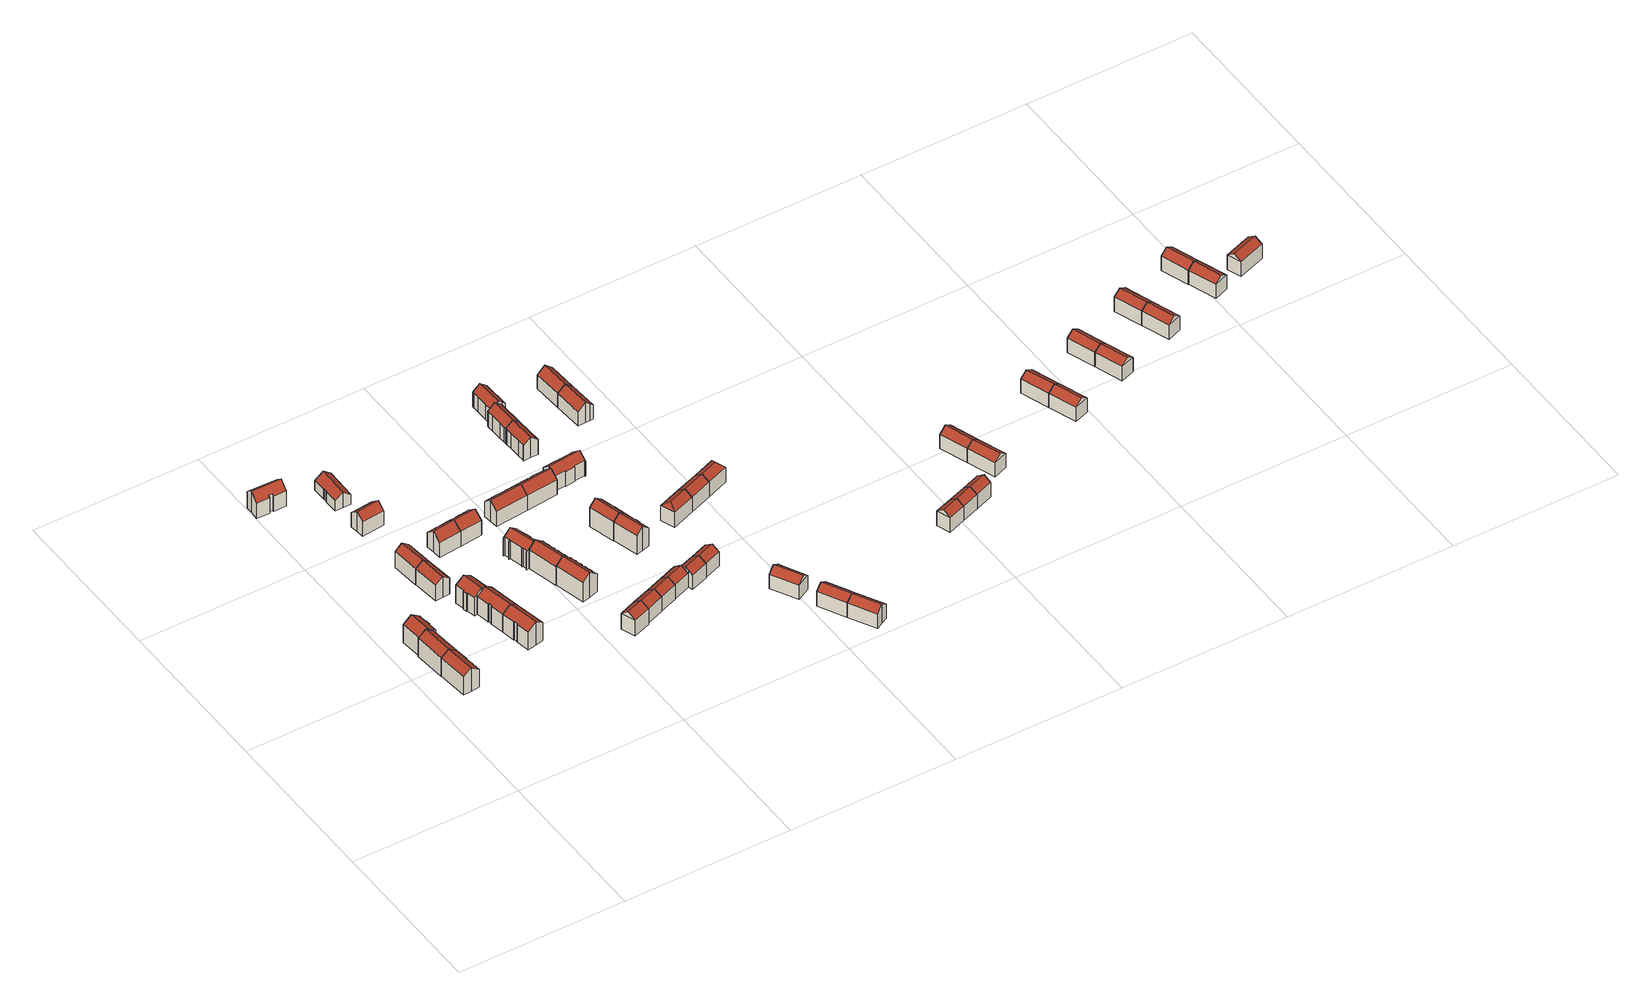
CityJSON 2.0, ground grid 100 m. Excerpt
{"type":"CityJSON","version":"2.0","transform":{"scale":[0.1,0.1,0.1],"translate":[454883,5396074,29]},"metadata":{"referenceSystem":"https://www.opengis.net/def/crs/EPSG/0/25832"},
"CityObjects":{
"building1":{"type":"Building","attributes":{"Geometrietyp2DReferenz":"3000","function":"31001_1010","yearOfConstruction":1959,"roofType":"3100","measuredHeight":15.92,"storeysAboveGround":4},"geometry":[{"type":"Solid","lod":"2","boundaries":[[[[0,1,2,3]],[[4,5,1,0]],[[6,7,5,4]],[[8,9,7,6]],[[10,11,9,8]],[[12,13,11,10]],[[14,15,13,12]],[[16,17,15,14]],[[18,19,17,16]],[[3,2,19,18]],[[18,16,14,12,10,8,6,3]],[[4,0,3,6]],[[1,5,7,9,11,13,15,17,19,2]]]],"semantics":{"surfaces":[{"type":"WallSurface"},{"type":"RoofSurface"},{"type":"GroundSurface"}],"values":[[0,0,0,0,0,0,0,0,0,0,1,1,2]]}}]},
"building2":{"type":"Building","attributes":{"Geometrietyp2DReferenz":"3000","function":"31001_1010","yearOfConstruction":1959,"roofType":"3100","measuredHeight":16.11,"storeysAboveGround":4},"geometry":[{"type":"Solid","lod":"2","boundaries":[[[[4,20,21,6]],[[22,23,20,4]],[[24,25,23,22]],[[26,27,25,24]],[[28,29,27,26]],[[30,31,29,28]],[[32,33,31,30]],[[34,35,33,32]],[[36,37,35,34]],[[8,38,37,36]],[[6,21,38,8]],[[8,36,34,32,30,28,26,6]],[[24,22,4,6,26]],[[20,23,25,27,29,31,33,35,37,38,21]]]],"semantics":{"surfaces":[{"type":"WallSurface"},{"type":"RoofSurface"},{"type":"GroundSurface"}],"values":[[0,0,0,0,0,0,0,0,0,0,0,1,1,2]]}}]},
"building3":{"type":"Building","attributes":{"Geometrietyp2DReferenz":"3000","function":"31001_1010","yearOfConstruction":1959,"roofType":"3100","measuredHeight":16.14,"storeysAboveGround":4},"geometry":[{"type":"Solid","lod":"2","boundaries":[[[[39,40,41,42]],[[43,44,40,39]],[[45,46,44,43]],[[47,48,46,45]],[[49,50,48,47]],[[51,52,50,49]],[[53,54,52,51]],[[55,56,54,53]],[[57,58,56,55]],[[59,60,58,57]],[[42,41,60,59]],[[43,39,42,45]],[[59,57,55,53,51,49,47,45,42]],[[40,44,46,48,50,52,54,56,58,60,41]]]],"semantics":{"surfaces":[{"type":"WallSurface"},{"type":"RoofSurface"},{"type":"GroundSurface"}],"values":[[0,0,0,0,0,0,0,0,0,0,0,1,1,2]]}}]},
"building4":{"type":"Building","attributes":{"Geometrietyp2DReferenz":"3000","function":"31001_1010","yearOfConstruction":1959,"roofType":"3100","measuredHeight":14.58,"storeysAboveGround":3},"geometry":[{"type":"Solid","lod":"2","boundaries":[[[[61,62,63,64]],[[65,66,62,61]],[[67,68,66,65]],[[69,70,68,67]],[[71,72,70,69]],[[73,74,72,71]],[[75,76,74,73]],[[77,78,76,75]],[[79,80,78,77]],[[64,63,80,79]],[[65,61,64,79,77,75,73,67]],[[71,69,67,73]],[[62,66,68,70,72,74,76,78,80,63]]]],"semantics":{"surfaces":[{"type":"WallSurface"},{"type":"RoofSurface"},{"type":"GroundSurface"}],"values":[[0,0,0,0,0,0,0,0,0,0,1,1,2]]}}]},
"building5":{"type":"Building","attributes":{"Geometrietyp2DReferenz":"3000","function":"31001_1010","yearOfConstruction":1959,"roofType":"3100","measuredHeight":14.18,"storeysAboveGround":3},"geometry":[{"type":"Solid","lod":"2","boundaries":[[[[81,82,83,84]],[[85,86,82,81]],[[87,88,86,85]],[[89,90,88,87]],[[91,92,90,89]],[[93,94,92,91]],[[84,83,94,93]],[[85,81,84,87]],[[93,91,89,87,84]],[[82,86,88,90,92,94,83]]]],"semantics":{"surfaces":[{"type":"WallSurface"},{"type":"RoofSurface"},{"type":"GroundSurface"}],"values":[[0,0,0,0,0,0,0,1,1,2]]}}]},
"building6":{"type":"Building","attributes":{"Geometrietyp2DReferenz":"3000","function":"31001_1010","yearOfConstruction":1959,"roofType":"3100","measuredHeight":15.89,"storeysAboveGround":4},"geometry":[{"type":"Solid","lod":"2","boundaries":[[[[95,96,97,98]],[[99,100,96,95]],[[101,102,100,99]],[[103,104,102,101]],[[105,106,104,103]],[[107,108,106,105]],[[109,110,108,107]],[[111,112,110,109]],[[113,114,112,111]],[[98,97,114,113]],[[103,101,99,95,98,113,111,105]],[[109,107,105,111]],[[96,100,102,104,106,108,110,112,114,97]]]],"semantics":{"surfaces":[{"type":"WallSurface"},{"type":"RoofSurface"},{"type":"GroundSurface"}],"values":[[0,0,0,0,0,0,0,0,0,0,1,1,2]]}}]},
"building7":{"type":"Building","attributes":{"Geometrietyp2DReferenz":"3000","function":"31001_1010","yearOfConstruction":1959,"roofType":"3100","measuredHeight":14.5,"storeysAboveGround":3},"geometry":[{"type":"Solid","lod":"2","boundaries":[[[[85,115,116,87]],[[117,118,115,85]],[[119,120,118,117]],[[121,122,120,119]],[[91,123,122,121]],[[89,124,123,91]],[[87,116,124,89]],[[117,85,87,119]],[[89,91,121,119,87]],[[115,118,120,122,123,124,116]]]],"semantics":{"surfaces":[{"type":"WallSurface"},{"type":"RoofSurface"},{"type":"GroundSurface"}],"values":[[0,0,0,0,0,0,0,1,1,2]]}}]},
"building8":{"type":"Building","attributes":{"Geometrietyp2DReferenz":"3000","function":"31001_1010","yearOfConstruction":1959,"roofType":"3100","measuredHeight":15.97,"storeysAboveGround":4},"geometry":[{"type":"Solid","lod":"2","boundaries":[[[[125,126,127,128]],[[129,130,126,125]],[[131,132,130,129]],[[133,134,132,131]],[[135,136,134,133]],[[137,138,136,135]],[[139,140,138,137]],[[141,142,140,139]],[[143,144,142,141]],[[145,146,144,143]],[[128,127,146,145]],[[129,125,128,145,143,141,139,137,131]],[[135,133,131,137]],[[126,130,132,134,136,138,140,142,144,146,127]]]],"semantics":{"surfaces":[{"type":"WallSurface"},{"type":"RoofSurface"},{"type":"GroundSurface"}],"values":[[0,0,0,0,0,0,0,0,0,0,0,1,1,2]]}}]},
"building9":{"type":"Building","attributes":{"Geometrietyp2DReferenz":"3000","function":"31001_1010","yearOfConstruction":1959,"roofType":"3100","measuredHeight":15.91,"storeysAboveGround":4},"geometry":[{"type":"Solid","lod":"2","boundaries":[[[[147,148,149,150]],[[151,152,148,147]],[[153,154,152,151]],[[155,156,154,153]],[[157,158,156,155]],[[159,160,158,157]],[[161,162,160,159]],[[163,164,162,161]],[[165,166,164,163]],[[167,168,166,165]],[[150,149,168,167]],[[159,157,155,153,151,147,150,161]],[[167,165,163,161,150]],[[148,152,154,156,158,160,162,164,166,168,149]]]],"semantics":{"surfaces":[{"type":"WallSurface"},{"type":"RoofSurface"},{"type":"GroundSurface"}],"values":[[0,0,0,0,0,0,0,0,0,0,0,1,1,2]]}}]},
"building10":{"type":"Building","attributes":{"Geometrietyp2DReferenz":"3000","function":"31001_1010","yearOfConstruction":1961,"roofType":"3100","measuredHeight":13.61,"storeysAboveGround":3},"geometry":[{"type":"Solid","lod":"2","boundaries":[[[[169,170,171,172]],[[173,174,170,169]],[[175,176,174,173]],[[177,178,176,175]],[[179,180,178,177]],[[181,182,180,179]],[[183,184,182,181]],[[185,186,184,183]],[[187,188,186,185]],[[172,171,188,187]],[[183,181,179,177,175,173,169,185]],[[172,187,185,169]],[[170,174,176,178,180,182,184,186,188,171]]]],"semantics":{"surfaces":[{"type":"WallSurface"},{"type":"RoofSurface"},{"type":"GroundSurface"}],"values":[[0,0,0,0,0,0,0,0,0,0,1,1,2]]}}]},
"building11":{"type":"Building","attributes":{"Geometrietyp2DReferenz":"3000","function":"31001_1010","yearOfConstruction":1959,"roofType":"3100","measuredHeight":10.47,"storeysAboveGround":2},"geometry":[{"type":"Solid","lod":"2","boundaries":[[[[189,190,191,192]],[[193,194,190,189]],[[195,196,194,193]],[[197,198,196,195]],[[199,200,198,197]],[[201,202,200,199]],[[203,204,202,201]],[[205,206,204,203]],[[207,208,206,205]],[[209,210,208,207]],[[192,191,210,209]],[[189,192,209,207,205,203,201,199,193]],[[197,195,193,199]],[[190,194,196,198,200,202,204,206,208,210,191]]]],"semantics":{"surfaces":[{"type":"WallSurface"},{"type":"RoofSurface"},{"type":"GroundSurface"}],"values":[[0,0,0,0,0,0,0,0,0,0,0,1,1,2]]}}]},
"building12":{"type":"Building","attributes":{"Geometrietyp2DReferenz":"3000","function":"31001_1010","yearOfConstruction":1961,"roofType":"3100","measuredHeight":14.2,"storeysAboveGround":3},"geometry":[{"type":"Solid","lod":"2","boundaries":[[[[211,212,213,214]],[[215,216,212,211]],[[217,218,216,215]],[[219,220,218,217]],[[221,222,220,219]],[[223,224,222,221]],[[225,226,224,223]],[[227,228,226,225]],[[229,230,228,227]],[[214,213,230,229]],[[225,223,221,219,217,215,211,227]],[[214,229,227,211]],[[212,216,218,220,222,224,226,228,230,213]]]],"semantics":{"surfaces":[{"type":"WallSurface"},{"type":"RoofSurface"},{"type":"GroundSurface"}],"values":[[0,0,0,0,0,0,0,0,0,0,1,1,2]]}}]},
"building13":{"type":"Building","attributes":{"Geometrietyp2DReferenz":"3000","function":"31001_1010","yearOfConstruction":1961,"roofType":"3100","measuredHeight":14.16,"storeysAboveGround":3},"geometry":[{"type":"Solid","lod":"2","boundaries":[[[[227,228,230,229]],[[225,226,228,227]],[[231,232,226,225]],[[233,234,232,231]],[[235,236,234,233]],[[237,238,236,235]],[[239,240,238,237]],[[241,242,240,239]],[[243,244,242,241]],[[229,230,244,243]],[[239,237,235,233,231,225,227,241]],[[229,243,241,227]],[[228,226,232,234,236,238,240,242,244,230]]]],"semantics":{"surfaces":[{"type":"WallSurface"},{"type":"RoofSurface"},{"type":"GroundSurface"}],"values":[[0,0,0,0,0,0,0,0,0,0,1,1,2]]}}]},
"building14":{"type":"Building","attributes":{"Geometrietyp2DReferenz":"3000","function":"31001_1010","yearOfConstruction":1953,"roofType":"3100","measuredHeight":13.95,"storeysAboveGround":3},"geometry":[{"type":"Solid","lod":"2","boundaries":[[[[245,246,247,248]],[[249,250,246,245]],[[251,252,250,249]],[[248,247,252,251]],[[245,253,249]],[[251,254,248]],[[248,254,253,245]],[[249,253,254,251]],[[246,250,252,247]]]],"semantics":{"surfaces":[{"type":"WallSurface"},{"type":"RoofSurface"},{"type":"GroundSurface"}],"values":[[0,0,0,0,0,0,1,1,2]]}}]},
"building15":{"type":"Building","attributes":{"Geometrietyp2DReferenz":"3000","function":"31001_1010","yearOfConstruction":1960,"roofType":"3100","measuredHeight":16.02,"storeysAboveGround":4},"geometry":[{"type":"Solid","lod":"2","boundaries":[[[[255,256,257,258]],[[259,260,256,255]],[[261,262,260,259]],[[263,264,262,261]],[[265,266,264,263]],[[267,268,266,265]],[[269,270,268,267]],[[271,272,270,269]],[[273,274,272,271]],[[275,276,274,273]],[[277,278,276,275]],[[279,280,278,277]],[[281,282,280,279]],[[283,284,282,281]],[[285,286,284,283]],[[287,288,286,285]],[[289,290,288,287]],[[291,292,290,289]],[[293,294,292,291]],[[295,296,294,293]],[[297,298,296,295]],[[299,300,298,297]],[[258,257,300,299]],[[265,263,261,259,255,258,299,297,295,293,291,289,287,285,283,281,267]],[[279,277,275,273,271,269,267,281]],[[256,260,262,264,266,268,270,272,274,276,278,280,282,284,286,288,290,292,294,296,298,300,257]]]],"semantics":{"surfaces":[{"type":"WallSurface"},{"type":"RoofSurface"},{"type":"GroundSurface"}],"values":[[0,0,0,0,0,0,0,0,0,0,0,0,0,0,0,0,0,0,0,0,0,0,0,1,1,2]]}}]},
"building16":{"type":"Building","attributes":{"Geometrietyp2DReferenz":"3000","function":"31001_1010","yearOfConstruction":1960,"roofType":"3100","measuredHeight":16.93,"storeysAboveGround":4},"geometry":[{"type":"Solid","lod":"2","boundaries":[[[[301,302,303,304]],[[305,306,302,301]],[[307,308,306,305]],[[309,310,308,307]],[[311,312,310,309]],[[313,314,312,311]],[[315,316,314,313]],[[317,318,316,315]],[[319,320,318,317]],[[321,322,320,319]],[[323,324,322,321]],[[325,326,324,323]],[[327,328,326,325]],[[329,330,328,327]],[[331,332,330,329]],[[333,334,332,331]],[[335,336,334,333]],[[337,338,336,335]],[[339,340,338,337]],[[341,342,340,339]],[[343,344,342,341]],[[345,346,344,343]],[[347,348,346,345]],[[349,350,348,347]],[[351,352,350,349]],[[304,303,352,351]],[[337,335,333,331,329,327,325,323,321,319,317,315,313,311,309,307,305,301,304,351,349,347,345,339]],[[343,341,339,345]],[[302,306,308,310,312,314,316,318,320,322,324,326,328,330,332,334,336,338,340,342,344,346,348,350,352,303]]]],"semantics":{"surfaces":[{"type":"WallSurface"},{"type":"RoofSurface"},{"type":"GroundSurface"}],"values":[[0,0,0,0,0,0,0,0,0,0,0,0,0,0,0,0,0,0,0,0,0,0,0,0,0,0,1,1,2]]}}]},
"building17":{"type":"Building","attributes":{"Geometrietyp2DReferenz":"3000","function":"31001_1010","yearOfConstruction":1960,"roofType":"3100","measuredHeight":16.65,"storeysAboveGround":4},"geometry":[{"type":"Solid","lod":"2","boundaries":[[[[353,354,355,356]],[[357,358,354,353]],[[359,360,358,357]],[[361,362,360,359]],[[363,364,362,361]],[[365,366,364,363]],[[367,368,366,365]],[[369,370,368,367]],[[371,372,370,369]],[[373,374,372,371]],[[375,376,374,373]],[[377,378,376,375]],[[379,380,378,377]],[[381,382,380,379]],[[383,384,382,381]],[[385,386,384,383]],[[387,388,386,385]],[[389,390,388,387]],[[391,392,390,389]],[[393,394,392,391]],[[395,396,394,393]],[[397,398,396,395]],[[399,400,398,397]],[[401,402,400,399]],[[403,404,402,401]],[[405,406,404,403]],[[356,355,406,405]],[[405,403,401,399,397,395,393,391,389,387,385,383,381,379,377,375,373,371,369,367,365,363,361,359,356]],[[357,353,356,359]],[[354,358,360,362,364,366,368,370,372,374,376,378,380,382,384,386,388,390,392,394,396,398,400,402,404,406,355]]]],"semantics":{"surfaces":[{"type":"WallSurface"},{"type":"RoofSurface"},{"type":"GroundSurface"}],"values":[[0,0,0,0,0,0,0,0,0,0,0,0,0,0,0,0,0,0,0,0,0,0,0,0,0,0,0,1,1,2]]}}]},
"building18":{"type":"Building","attributes":{"Geometrietyp2DReferenz":"3000","function":"31001_1010","yearOfConstruction":1953,"roofType":"3100","measuredHeight":12.9,"storeysAboveGround":3},"geometry":[{"type":"Solid","lod":"2","boundaries":[[[[248,407,408,409]],[[251,410,407,248]],[[411,412,410,251]],[[409,408,412,411]],[[248,254,251]],[[411,413,409]],[[409,413,254,248]],[[251,254,413,411]],[[407,410,412,408]]]],"semantics":{"surfaces":[{"type":"WallSurface"},{"type":"RoofSurface"},{"type":"GroundSurface"}],"values":[[0,0,0,0,0,0,1,1,2]]}}]},
"building19":{"type":"Building","attributes":{"Geometrietyp2DReferenz":"3000","function":"31001_1010","yearOfConstruction":1953,"roofType":"3100","measuredHeight":12.76,"storeysAboveGround":3},"geometry":[{"type":"Solid","lod":"2","boundaries":[[[[409,414,415,416]],[[411,417,414,409]],[[418,419,417,411]],[[416,415,419,418]],[[409,413,411]],[[418,420,416]],[[416,420,413,409]],[[411,413,420,418]],[[414,417,419,415]]]],"semantics":{"surfaces":[{"type":"WallSurface"},{"type":"RoofSurface"},{"type":"GroundSurface"}],"values":[[0,0,0,0,0,0,1,1,2]]}}]},
"building20":{"type":"Building","attributes":{"Geometrietyp2DReferenz":"3000","function":"31001_1010","yearOfConstruction":1961,"roofType":"3100","measuredHeight":14.46,"storeysAboveGround":3},"geometry":[{"type":"Solid","lod":"2","boundaries":[[[[421,422,423,424]],[[425,426,422,421]],[[427,428,426,425]],[[429,430,428,427]],[[431,432,430,429]],[[433,434,432,431]],[[435,436,434,433]],[[437,438,436,435]],[[439,440,438,437]],[[441,442,440,439]],[[443,444,442,441]],[[445,446,444,443]],[[447,448,446,445]],[[449,450,448,447]],[[424,423,450,449]],[[443,441,439,437,435,433,431,429,427,425,421,445]],[[424,449,447,445,421]],[[422,426,428,430,432,434,436,438,440,442,444,446,448,450,423]]]],"semantics":{"surfaces":[{"type":"WallSurface"},{"type":"RoofSurface"},{"type":"GroundSurface"}],"values":[[0,0,0,0,0,0,0,0,0,0,0,0,0,0,0,1,1,2]]}}]},
"building21":{"type":"Building","attributes":{"Geometrietyp2DReferenz":"3000","function":"31001_1010","yearOfConstruction":1952,"roofType":"3100","measuredHeight":12.68,"storeysAboveGround":3},"geometry":[{"type":"Solid","lod":"2","boundaries":[[[[418,451,452,420]],[[453,454,451,418]],[[455,456,454,453]],[[457,458,456,455]],[[459,460,458,457]],[[416,461,460,459]],[[420,452,461,416]],[[455,453,418,420,457]],[[416,459,457,420]],[[451,454,456,458,460,461,452]]]],"semantics":{"surfaces":[{"type":"WallSurface"},{"type":"RoofSurface"},{"type":"GroundSurface"}],"values":[[0,0,0,0,0,0,0,1,1,2]]}}]},
"building22":{"type":"Building","attributes":{"Geometrietyp2DReferenz":"3000","function":"31001_1010","yearOfConstruction":1961,"roofType":"3100","measuredHeight":14.3,"storeysAboveGround":3},"geometry":[{"type":"Solid","lod":"2","boundaries":[[[[462,448,450,463]],[[464,446,448,462]],[[465,444,446,464]],[[466,467,444,465]],[[468,469,467,466]],[[470,471,469,468]],[[472,473,471,470]],[[474,475,473,472]],[[476,477,475,474]],[[478,479,477,476]],[[480,481,479,478]],[[482,483,481,480]],[[484,485,483,482]],[[486,487,485,484]],[[463,450,487,486]],[[482,480,478,476,474,472,470,468,466,465,464,484]],[[462,463,486,484,464]],[[448,446,444,467,469,471,473,475,477,479,481,483,485,487,450]]]],"semantics":{"surfaces":[{"type":"WallSurface"},{"type":"RoofSurface"},{"type":"GroundSurface"}],"values":[[0,0,0,0,0,0,0,0,0,0,0,0,0,0,0,1,1,2]]}}]},
"building23":{"type":"Building","attributes":{"Geometrietyp2DReferenz":"3000","function":"31001_1010","yearOfConstruction":1953,"roofType":"3100","measuredHeight":12.81,"storeysAboveGround":3},"geometry":[{"type":"Solid","lod":"2","boundaries":[[[[488,489,490,491]],[[492,493,489,488]],[[494,495,493,492]],[[496,497,495,494]],[[498,499,497,496]],[[500,501,499,498]],[[491,490,501,500]],[[494,492,488,496]],[[491,500,498,496,488]],[[489,493,495,497,499,501,490]]]],"semantics":{"surfaces":[{"type":"WallSurface"},{"type":"RoofSurface"},{"type":"GroundSurface"}],"values":[[0,0,0,0,0,0,0,1,1,2]]}}]},
"building24":{"type":"Building","attributes":{"Geometrietyp2DReferenz":"3000","function":"31001_1010","yearOfConstruction":1960,"roofType":"3100","measuredHeight":16.11,"storeysAboveGround":4},"geometry":[{"type":"Solid","lod":"2","boundaries":[[[[502,503,504,505]],[[506,507,503,502]],[[508,509,507,506]],[[510,511,509,508]],[[512,513,511,510]],[[514,515,513,512]],[[516,517,515,514]],[[518,519,517,516]],[[520,521,519,518]],[[505,504,521,520]],[[512,510,508,514]],[[506,502,505,520,518,516,514,508]],[[503,507,509,511,513,515,517,519,521,504]]]],"semantics":{"surfaces":[{"type":"WallSurface"},{"type":"RoofSurface"},{"type":"GroundSurface"}],"values":[[0,0,0,0,0,0,0,0,0,0,1,1,2]]}}]},
"building25":{"type":"Building","attributes":{"Geometrietyp2DReferenz":"3000","function":"31001_1010","yearOfConstruction":1960,"roofType":"3100","measuredHeight":16.52,"storeysAboveGround":4},"geometry":[{"type":"Solid","lod":"2","boundaries":[[[[522,523,524,525]],[[526,527,523,522]],[[516,528,527,526]],[[514,529,528,516]],[[512,530,529,514]],[[531,532,530,512]],[[533,534,532,531]],[[535,536,534,533]],[[537,538,536,535]],[[525,524,538,537]],[[531,512,514,533]],[[516,526,522,525,537,535,533,514]],[[523,527,528,529,530,532,534,536,538,524]]]],"semantics":{"surfaces":[{"type":"WallSurface"},{"type":"RoofSurface"},{"type":"GroundSurface"}],"values":[[0,0,0,0,0,0,0,0,0,0,1,1,2]]}}]},
"building26":{"type":"Building","attributes":{"Geometrietyp2DReferenz":"3000","function":"31001_1010","yearOfConstruction":1953,"roofType":"3100","measuredHeight":12.7,"storeysAboveGround":3},"geometry":[{"type":"Solid","lod":"2","boundaries":[[[[498,539,540,541]],[[494,542,539,498]],[[543,544,542,494]],[[541,540,544,543]],[[498,496,494]],[[543,545,541]],[[541,545,496,498]],[[494,496,545,543]],[[539,542,544,540]]]],"semantics":{"surfaces":[{"type":"WallSurface"},{"type":"RoofSurface"},{"type":"GroundSurface"}],"values":[[0,0,0,0,0,0,1,1,2]]}}]},
"building27":{"type":"Building","attributes":{"Geometrietyp2DReferenz":"3000","function":"31001_1010","yearOfConstruction":1961,"roofType":"3100","measuredHeight":14.05,"storeysAboveGround":3},"geometry":[{"type":"Solid","lod":"2","boundaries":[[[[546,547,548,549]],[[550,551,547,546]],[[552,553,551,550]],[[554,555,553,552]],[[556,557,555,554]],[[558,559,557,556]],[[560,561,559,558]],[[562,563,561,560]],[[564,565,563,562]],[[566,567,565,564]],[[568,569,567,566]],[[570,571,569,568]],[[572,573,571,570]],[[574,575,573,572]],[[576,577,575,574]],[[578,579,577,576]],[[580,581,579,578]],[[549,548,581,580]],[[562,560,558,556,554,552,550,564]],[[546,549,580,578,576,574,572,570,568,566,564,550]],[[547,551,553,555,557,559,561,563,565,567,569,571,573,575,577,579,581,548]]]],"semantics":{"surfaces":[{"type":"WallSurface"},{"type":"RoofSurface"},{"type":"GroundSurface"}],"values":[[0,0,0,0,0,0,0,0,0,0,0,0,0,0,0,0,0,0,1,1,2]]}}]},
"building28":{"type":"Building","attributes":{"Geometrietyp2DReferenz":"3000","function":"31001_1010","yearOfConstruction":1961,"roofType":"3100","measuredHeight":13.71,"storeysAboveGround":3},"geometry":[{"type":"Solid","lod":"2","boundaries":[[[[582,583,584,585]],[[586,587,583,582]],[[588,589,587,586]],[[590,591,589,588]],[[592,593,591,590]],[[594,595,593,592]],[[596,597,595,594]],[[598,599,597,596]],[[600,601,599,598]],[[585,584,601,600]],[[590,588,586,582,585,600,598,592]],[[596,594,592,598]],[[583,587,589,591,593,595,597,599,601,584]]]],"semantics":{"surfaces":[{"type":"WallSurface"},{"type":"RoofSurface"},{"type":"GroundSurface"}],"values":[[0,0,0,0,0,0,0,0,0,0,1,1,2]]}}]},
"building29":{"type":"Building","attributes":{"Geometrietyp2DReferenz":"3000","function":"31001_1010","yearOfConstruction":1961,"roofType":"3100","measuredHeight":13.77,"storeysAboveGround":3},"geometry":[{"type":"Solid","lod":"2","boundaries":[[[[590,602,603,592]],[[604,605,602,590]],[[606,607,605,604]],[[608,609,607,606]],[[610,611,609,608]],[[612,613,611,610]],[[614,615,613,612]],[[616,617,615,614]],[[618,619,617,616]],[[594,620,619,618]],[[592,603,620,594]],[[614,612,610,608,606,604,590,592,616]],[[594,618,616,592]],[[602,605,607,609,611,613,615,617,619,620,603]]]],"semantics":{"surfaces":[{"type":"WallSurface"},{"type":"RoofSurface"},{"type":"GroundSurface"}],"values":[[0,0,0,0,0,0,0,0,0,0,0,1,1,2]]}}]},
"building30":{"type":"Building","attributes":{"Geometrietyp2DReferenz":"3000","function":"31001_1010","yearOfConstruction":1953,"roofType":"3100","measuredHeight":12.88,"storeysAboveGround":3},"geometry":[{"type":"Solid","lod":"2","boundaries":[[[[621,622,623,624]],[[625,626,622,621]],[[627,628,626,625]],[[624,623,628,627]],[[621,629,625]],[[627,630,624]],[[624,630,629,621]],[[625,629,630,627]],[[622,626,628,623]]]],"semantics":{"surfaces":[{"type":"WallSurface"},{"type":"RoofSurface"},{"type":"GroundSurface"}],"values":[[0,0,0,0,0,0,1,1,2]]}}]},
"building31":{"type":"Building","attributes":{"Geometrietyp2DReferenz":"3000","function":"31001_1010","yearOfConstruction":1953,"roofType":"3100","measuredHeight":12.8,"storeysAboveGround":3},"geometry":[{"type":"Solid","lod":"2","boundaries":[[[[631,632,633,634]],[[635,636,632,631]],[[637,638,636,635]],[[639,640,638,637]],[[641,642,640,639]],[[643,644,642,641]],[[634,633,644,643]],[[635,631,634,637]],[[643,641,639,637,634]],[[632,636,638,640,642,644,633]]]],"semantics":{"surfaces":[{"type":"WallSurface"},{"type":"RoofSurface"},{"type":"GroundSurface"}],"values":[[0,0,0,0,0,0,0,1,1,2]]}}]},
"building32":{"type":"Building","attributes":{"Geometrietyp2DReferenz":"3000","function":"31001_1010","yearOfConstruction":1961,"roofType":"3100","measuredHeight":13.52,"storeysAboveGround":3},"geometry":[{"type":"Solid","lod":"2","boundaries":[[[[645,646,619,647]],[[648,615,646,645]],[[649,650,615,648]],[[651,652,650,649]],[[653,654,652,651]],[[655,656,654,653]],[[657,658,656,655]],[[659,660,658,657]],[[661,662,660,659]],[[663,664,662,661]],[[647,619,664,663]],[[657,655,653,651,649,648,645,659]],[[647,663,661,659,645]],[[646,615,650,652,654,656,658,660,662,664,619]]]],"semantics":{"surfaces":[{"type":"WallSurface"},{"type":"RoofSurface"},{"type":"GroundSurface"}],"values":[[0,0,0,0,0,0,0,0,0,0,0,1,1,2]]}}]},
"building33":{"type":"Building","attributes":{"Geometrietyp2DReferenz":"3000","function":"31001_1010","yearOfConstruction":1953,"roofType":"5000","measuredHeight":13.19,"storeysAboveGround":3},"geometry":[{"type":"Solid","lod":"2","boundaries":[[[[665,666,667,668]],[[669,670,666,665]],[[671,672,670,669]],[[668,667,672,671]],[[665,673,669]],[[671,674,668]],[[668,674,673,665]],[[669,673,674,671]],[[666,670,672,667]]]],"semantics":{"surfaces":[{"type":"WallSurface"},{"type":"RoofSurface"},{"type":"GroundSurface"}],"values":[[0,0,0,0,1,0,1,1,2]]}}]},
"building34":{"type":"Building","attributes":{"Geometrietyp2DReferenz":"3000","function":"31001_1010","yearOfConstruction":1953,"roofType":"3100","measuredHeight":12.74,"storeysAboveGround":3},"geometry":[{"type":"Solid","lod":"2","boundaries":[[[[675,676,677,678]],[[631,632,676,675]],[[634,633,632,631]],[[643,644,633,634]],[[679,680,644,643]],[[681,682,680,679]],[[678,677,682,681]],[[631,675,678,634]],[[681,679,643,634,678]],[[676,632,633,644,680,682,677]]]],"semantics":{"surfaces":[{"type":"WallSurface"},{"type":"RoofSurface"},{"type":"GroundSurface"}],"values":[[0,0,0,0,0,0,0,1,1,2]]}}]},
"building35":{"type":"Building","attributes":{"Geometrietyp2DReferenz":"3000","function":"31001_1010","yearOfConstruction":1953,"roofType":"3100","measuredHeight":13.07,"storeysAboveGround":3},"geometry":[{"type":"Solid","lod":"2","boundaries":[[[[668,683,684,685]],[[671,686,683,668]],[[687,688,686,671]],[[685,684,688,687]],[[668,674,671]],[[687,689,685]],[[685,689,674,668]],[[671,674,689,687]],[[683,686,688,684]]]],"semantics":{"surfaces":[{"type":"WallSurface"},{"type":"RoofSurface"},{"type":"GroundSurface"}],"values":[[0,0,0,0,0,0,1,1,2]]}}]},
"building36":{"type":"Building","attributes":{"Geometrietyp2DReferenz":"3000","function":"31001_1010","yearOfConstruction":1958,"roofType":"3100","measuredHeight":13.5,"storeysAboveGround":3},"geometry":[{"type":"Solid","lod":"2","boundaries":[[[[690,691,692,693]],[[694,695,691,690]],[[696,697,695,694]],[[698,699,697,696]],[[700,701,699,698]],[[702,703,701,700]],[[693,692,703,702]],[[693,702,700,690]],[[698,696,694,690,700]],[[691,695,697,699,701,703,692]]]],"semantics":{"surfaces":[{"type":"WallSurface"},{"type":"RoofSurface"},{"type":"GroundSurface"}],"values":[[0,0,0,0,0,0,0,1,1,2]]}}]},
"building37":{"type":"Building","attributes":{"Geometrietyp2DReferenz":"3000","function":"31001_1010","yearOfConstruction":1953,"roofType":"5000","measuredHeight":12.97,"storeysAboveGround":3},"geometry":[{"type":"Solid","lod":"2","boundaries":[[[[704,705,706,687]],[[707,708,705,704]],[[685,709,708,707]],[[687,706,709,685]],[[704,710,707]],[[685,689,687]],[[687,689,710,704]],[[707,710,689,685]],[[705,708,709,706]]]],"semantics":{"surfaces":[{"type":"WallSurface"},{"type":"RoofSurface"},{"type":"GroundSurface"}],"values":[[0,0,0,0,1,0,1,1,2]]}}]},
"building38":{"type":"Building","attributes":{"Geometrietyp2DReferenz":"3000","function":"31001_1010","yearOfConstruction":1958,"roofType":"3100","measuredHeight":13.56,"storeysAboveGround":3},"geometry":[{"type":"Solid","lod":"2","boundaries":[[[[694,695,711,712]],[[693,692,695,694]],[[713,714,692,693]],[[712,711,714,713]],[[694,690,693]],[[713,715,712]],[[712,715,690,694]],[[693,690,715,713]],[[695,692,714,711]]]],"semantics":{"surfaces":[{"type":"WallSurface"},{"type":"RoofSurface"},{"type":"GroundSurface"}],"values":[[0,0,0,0,0,0,1,1,2]]}}]},
"building39":{"type":"Building","attributes":{"Geometrietyp2DReferenz":"3000","function":"31001_1010","yearOfConstruction":1953,"roofType":"3100","measuredHeight":12.76,"storeysAboveGround":3},"geometry":[{"type":"Solid","lod":"2","boundaries":[[[[716,717,718,719]],[[720,721,717,716]],[[722,723,721,720]],[[719,718,723,722]],[[716,724,720]],[[722,725,719]],[[719,725,724,716]],[[720,724,725,722]],[[717,721,723,718]]]],"semantics":{"surfaces":[{"type":"WallSurface"},{"type":"RoofSurface"},{"type":"GroundSurface"}],"values":[[0,0,0,0,0,0,1,1,2]]}}]},
"building40":{"type":"Building","attributes":{"Geometrietyp2DReferenz":"3000","function":"31001_1010","yearOfConstruction":1952,"roofType":"3100","measuredHeight":12.76,"storeysAboveGround":3},"geometry":[{"type":"Solid","lod":"2","boundaries":[[[[719,718,726,727]],[[722,723,718,719]],[[728,729,723,722]],[[727,726,729,728]],[[719,725,722]],[[728,730,727]],[[727,730,725,719]],[[722,725,730,728]],[[718,723,729,726]]]],"semantics":{"surfaces":[{"type":"WallSurface"},{"type":"RoofSurface"},{"type":"GroundSurface"}],"values":[[0,0,0,0,0,0,1,1,2]]}}]},
"building41":{"type":"Building","attributes":{"Geometrietyp2DReferenz":"3000","function":"31001_1010","yearOfConstruction":1952,"roofType":"3100","measuredHeight":12.71,"storeysAboveGround":3},"geometry":[{"type":"Solid","lod":"2","boundaries":[[[[727,731,732,733]],[[728,734,731,727]],[[735,736,734,728]],[[733,732,736,735]],[[727,730,728]],[[735,737,733]],[[733,737,730,727]],[[728,730,737,735]],[[731,734,736,732]]]],"semantics":{"surfaces":[{"type":"WallSurface"},{"type":"RoofSurface"},{"type":"GroundSurface"}],"values":[[0,0,0,0,0,0,1,1,2]]}}]},
"building42":{"type":"Building","attributes":{"Geometrietyp2DReferenz":"3000","function":"31001_1010","yearOfConstruction":1952,"roofType":"3100","measuredHeight":12.78,"storeysAboveGround":3},"geometry":[{"type":"Solid","lod":"2","boundaries":[[[[738,739,740,741]],[[742,743,739,738]],[[744,745,743,742]],[[741,740,745,744]],[[738,746,742]],[[744,747,741]],[[741,747,746,738]],[[742,746,747,744]],[[739,743,745,740]]]],"semantics":{"surfaces":[{"type":"WallSurface"},{"type":"RoofSurface"},{"type":"GroundSurface"}],"values":[[0,0,0,0,0,0,1,1,2]]}}]},
"building43":{"type":"Building","attributes":{"Geometrietyp2DReferenz":"3000","function":"31001_1010","yearOfConstruction":1952,"roofType":"3100","measuredHeight":12.65,"storeysAboveGround":3},"geometry":[{"type":"Solid","lod":"2","boundaries":[[[[748,749,750,738]],[[751,752,749,748]],[[742,753,752,751]],[[738,750,753,742]],[[748,754,751]],[[742,746,738]],[[738,746,754,748]],[[751,754,746,742]],[[749,752,753,750]]]],"semantics":{"surfaces":[{"type":"WallSurface"},{"type":"RoofSurface"},{"type":"GroundSurface"}],"values":[[0,0,0,0,0,0,1,1,2]]}}]},
"building44":{"type":"Building","attributes":{"Geometrietyp2DReferenz":"3000","function":"31001_1010","yearOfConstruction":1952,"roofType":"3100","measuredHeight":12.77,"storeysAboveGround":3},"geometry":[{"type":"Solid","lod":"2","boundaries":[[[[755,756,757,758]],[[759,760,756,755]],[[761,762,760,759]],[[758,757,762,761]],[[755,763,759]],[[761,764,758]],[[758,764,763,755]],[[759,763,764,761]],[[756,760,762,757]]]],"semantics":{"surfaces":[{"type":"WallSurface"},{"type":"RoofSurface"},{"type":"GroundSurface"}],"values":[[0,0,0,0,0,0,1,1,2]]}}]},
"building45":{"type":"Building","attributes":{"Geometrietyp2DReferenz":"3000","function":"31001_1010","yearOfConstruction":1952,"roofType":"3100","measuredHeight":12.82,"storeysAboveGround":3},"geometry":[{"type":"Solid","lod":"2","boundaries":[[[[765,766,767,755]],[[768,769,766,765]],[[759,770,769,768]],[[755,767,770,759]],[[765,771,768]],[[759,763,755]],[[755,763,771,765]],[[768,771,763,759]],[[766,769,770,767]]]],"semantics":{"surfaces":[{"type":"WallSurface"},{"type":"RoofSurface"},{"type":"GroundSurface"}],"values":[[0,0,0,0,0,0,1,1,2]]}}]},
"building46":{"type":"Building","attributes":{"Geometrietyp2DReferenz":"3000","function":"31001_1010","yearOfConstruction":1953,"roofType":"3100","measuredHeight":12.83,"storeysAboveGround":3},"geometry":[{"type":"Solid","lod":"2","boundaries":[[[[772,773,774,775]],[[776,777,773,772]],[[778,779,777,776]],[[775,774,779,778]],[[772,780,776]],[[778,781,775]],[[775,781,780,772]],[[776,780,781,778]],[[773,777,779,774]]]],"semantics":{"surfaces":[{"type":"WallSurface"},{"type":"RoofSurface"},{"type":"GroundSurface"}],"values":[[0,0,0,0,0,0,1,1,2]]}}]},
"building47":{"type":"Building","attributes":{"Geometrietyp2DReferenz":"3000","function":"31001_1010","yearOfConstruction":1952,"roofType":"3100","measuredHeight":12.77,"storeysAboveGround":3},"geometry":[{"type":"Solid","lod":"2","boundaries":[[[[782,783,773,772]],[[784,785,783,782]],[[776,777,785,784]],[[772,773,777,776]],[[782,786,784]],[[776,780,772]],[[772,780,786,782]],[[784,786,780,776]],[[783,785,777,773]]]],"semantics":{"surfaces":[{"type":"WallSurface"},{"type":"RoofSurface"},{"type":"GroundSurface"}],"values":[[0,0,0,0,0,0,1,1,2]]}}]},
"building48":{"type":"Building","attributes":{"Geometrietyp2DReferenz":"3000","function":"31001_1010","yearOfConstruction":1953,"roofType":"3100","measuredHeight":12.84,"storeysAboveGround":3},"geometry":[{"type":"Solid","lod":"2","boundaries":[[[[787,788,789,790]],[[791,792,788,787]],[[793,794,792,791]],[[790,789,794,793]],[[787,795,791]],[[793,796,790]],[[790,796,795,787]],[[791,795,796,793]],[[788,792,794,789]]]],"semantics":{"surfaces":[{"type":"WallSurface"},{"type":"RoofSurface"},{"type":"GroundSurface"}],"values":[[0,0,0,0,0,0,1,1,2]]}}]},
"building49":{"type":"Building","attributes":{"Geometrietyp2DReferenz":"3000","function":"31001_1010","yearOfConstruction":1953,"roofType":"3100","measuredHeight":12.7,"storeysAboveGround":3},"geometry":[{"type":"Solid","lod":"2","boundaries":[[[[797,798,799,787]],[[800,801,798,797]],[[791,802,801,800]],[[787,799,802,791]],[[797,803,800]],[[791,795,787]],[[787,795,803,797]],[[800,803,795,791]],[[798,801,802,799]]]],"semantics":{"surfaces":[{"type":"WallSurface"},{"type":"RoofSurface"},{"type":"GroundSurface"}],"values":[[0,0,0,0,0,0,1,1,2]]}}]},
"building50":{"type":"Building","attributes":{"Geometrietyp2DReferenz":"3000","function":"31001_1010","yearOfConstruction":1953,"roofType":"3100","measuredHeight":12.7,"storeysAboveGround":3},"geometry":[{"type":"Solid","lod":"2","boundaries":[[[[804,805,806,807]],[[808,809,805,804]],[[810,811,809,808]],[[807,806,811,810]],[[804,812,808]],[[810,813,807]],[[807,813,812,804]],[[808,812,813,810]],[[805,809,811,806]]]],"semantics":{"surfaces":[{"type":"WallSurface"},{"type":"RoofSurface"},{"type":"GroundSurface"}],"values":[[0,0,0,0,0,0,1,1,2]]}}]},
"building51":{"type":"Building","attributes":{"Geometrietyp2DReferenz":"3000","function":"31001_1010","yearOfConstruction":1953,"roofType":"3100","measuredHeight":12.51,"storeysAboveGround":3},"geometry":[{"type":"Solid","lod":"2","boundaries":[[[[814,815,816,804]],[[817,818,815,814]],[[808,819,818,817]],[[804,816,819,808]],[[814,820,817]],[[808,812,804]],[[804,812,820,814]],[[817,820,812,808]],[[815,818,819,816]]]],"semantics":{"surfaces":[{"type":"WallSurface"},{"type":"RoofSurface"},{"type":"GroundSurface"}],"values":[[0,0,0,0,0,0,1,1,2]]}}]},
"building52":{"type":"Building","attributes":{"Geometrietyp2DReferenz":"3000","function":"31001_1010","yearOfConstruction":1953,"roofType":"3100","measuredHeight":12.87,"storeysAboveGround":3},"geometry":[{"type":"Solid","lod":"2","boundaries":[[[[821,822,823,824]],[[825,826,822,821]],[[827,828,826,825]],[[824,823,828,827]],[[821,829,825]],[[827,830,824]],[[824,830,829,821]],[[825,829,830,827]],[[822,826,828,823]]]],"semantics":{"surfaces":[{"type":"WallSurface"},{"type":"RoofSurface"},{"type":"GroundSurface"}],"values":[[0,0,0,0,0,0,1,1,2]]}}]}
},
"vertices":[
[149,741,152],[149,741,28],[197,745,28],[197,745,187],[133,925,152],[133,925,28],[180,929,187],[180,929,28],[231,934,148],[231,934,28],[239,854,148],[239,854,28],[234,854,152],[234,854,28],[237,829,152],[237,829,28],[241,829,148],[241,829,28],[249,750,148],[249,750,28],
[133,925,26],[180,929,26],[115,1114,152],[115,1114,26],[123,1115,157],[123,1115,26],[162,1119,187],[162,1119,26],[213,1124,148],[213,1124,26],[221,1040,148],[221,1040,26],[217,1039,152],[217,1039,26],[219,1016,152],[219,1016,26],[224,1016,148],[224,1016,26],[231,934,26],
[123,1115,147],[123,1115,24],[175,1120,24],[175,1120,185],[110,1248,147],[110,1248,24],[162,1253,185],[162,1253,24],[215,1258,147],[215,1258,24],[219,1209,147],[219,1209,24],[224,1210,144],[224,1210,24],[227,1182,144],[227,1182,24],[222,1182,147],[222,1182,24],[227,1125,147],[227,1125,24],[213,1124,157],[213,1124,24],
[84,2460,109],[84,2460,5],[84,2470,5],[84,2470,117],[8,2462,108],[8,2462,5],[9,2513,151],[9,2513,5],[10,2555,117],[10,2555,5],[187,2551,117],[187,2551,5],[186,2510,151],[186,2510,5],[185,2459,108],[185,2459,5],[108,2460,109],[108,2460,5],[109,2470,117],[109,2470,5],
[427,1434,118],[427,1434,12],[472,1439,12],[472,1439,153],[411,1597,118],[411,1597,12],[455,1602,153],[455,1602,12],[491,1605,124],[491,1605,12],[499,1606,118],[499,1606,12],[516,1444,118],[516,1444,12],
[602,937,147],[602,937,24],[598,937,24],[598,937,144],[597,963,147],[597,963,24],[593,962,144],[593,962,24],[578,1042,144],[578,1042,24],[630,1052,183],[630,1052,24],[678,1061,147],[678,1061,24],[714,876,147],[714,876,24],[666,866,183],[666,866,24],[613,856,144],[613,856,24],
[411,1597,8],[455,1602,8],[393,1764,118],[393,1764,8],[437,1768,153],[437,1768,8],[481,1773,118],[481,1773,8],[499,1606,8],[491,1605,8],
[510,1302,144],[510,1302,22],[506,1301,22],[506,1301,141],[499,1357,144],[499,1357,22],[551,1367,182],[551,1367,22],[602,1377,144],[602,1377,22],[628,1243,144],[628,1243,22],[576,1233,182],[576,1233,22],[543,1227,157],[543,1227,22],[525,1223,144],[525,1223,22],[515,1276,143],[515,1276,22],[511,1275,141],[511,1275,22],
[578,1042,143],[578,1042,23],[630,1052,23],[630,1052,182],[562,1124,143],[562,1124,23],[567,1125,146],[567,1125,23],[563,1146,146],[563,1146,23],[558,1145,143],[558,1145,23],[543,1227,143],[543,1227,23],[594,1236,182],[594,1236,23],[628,1243,157],[628,1243,23],[642,1245,146],[642,1245,23],[678,1061,146],[678,1061,23],
[370,2085,159],[370,2085,23],[375,2040,23],[375,2040,120],[365,2131,120],[365,2131,23],[375,2132,120],[375,2132,23],[410,2135,120],[410,2135,23],[458,2140,120],[458,2140,23],[493,2144,120],[493,2144,23],[503,2145,120],[503,2145,23],[507,2100,159],[507,2100,23],[512,2054,120],[512,2054,23],
[364,2470,85],[364,2470,19],[364,2388,19],[364,2388,85],[415,2470,124],[415,2470,19],[460,2470,88],[460,2470,19],[459,2280,88],[459,2280,19],[413,2280,124],[413,2280,19],[366,2281,88],[366,2281,19],[364,2281,87],[364,2281,19],[364,2364,86],[364,2364,19],[368,2364,89],[368,2364,19],[368,2388,88],[368,2388,19],
[613,1745,164],[613,1745,22],[618,1694,22],[618,1694,121],[608,1796,121],[608,1796,22],[663,1801,121],[663,1801,22],[662,1806,117],[662,1806,22],[690,1808,117],[690,1808,22],[691,1805,120],[691,1805,22],[743,1810,121],[743,1810,22],[748,1759,164],[748,1759,22],[753,1708,121],[753,1708,22],
[797,1815,121],[797,1815,22],[796,1819,117],[796,1819,22],[825,1822,117],[825,1822,22],[825,1818,121],[825,1818,22],[877,1823,121],[877,1823,22],[882,1773,164],[882,1773,22],[888,1722,121],[888,1722,22],
[1119,639,144],[1119,639,37],[1224,677,37],[1224,677,144],[1089,723,144],[1089,723,37],[1193,761,144],[1193,761,37],[1104,681,176],[1208,719,176],
[902,1489,148],[902,1489,29],[903,1484,29],[903,1484,148],[909,1491,153],[909,1491,29],[900,1522,153],[900,1522,29],[894,1521,148],[894,1521,29],[893,1524,148],[893,1524,29],[941,1537,189],[941,1537,29],[983,1548,153],[983,1548,29],[1000,1486,153],[1000,1486,29],[1004,1487,150],[1004,1487,29],[1012,1455,150],[1012,1455,29],[1008,1455,153],[1008,1455,29],[1025,1390,153],[1025,1390,29],[982,1380,189],[982,1380,29],[949,1371,161],[949,1371,29],[934,1368,148],[934,1368,29],[933,1371,148],[933,1371,29],[939,1373,153],[939,1373,29],[932,1400,153],[932,1400,29],[926,1399,148],[926,1399,29],[925,1403,148],[925,1403,29],[931,1405,153],[931,1405,29],[910,1486,153],[910,1486,29],
[1106,1178,152],[1106,1178,32],[1101,1177,32],[1101,1177,156],[1107,1174,152],[1107,1174,32],[1102,1173,156],[1102,1173,32],[1111,1138,156],[1111,1138,32],[1116,1140,152],[1116,1140,32],[1117,1135,152],[1117,1135,32],[1106,1132,161],[1106,1132,32],[1111,1111,161],[1111,1111,32],[1122,1114,152],[1122,1114,32],[1123,1110,152],[1123,1110,32],[1119,1109,156],[1119,1109,32],[1128,1072,156],[1128,1072,32],[1133,1073,152],[1133,1073,32],[1134,1069,152],[1134,1069,32],[1129,1068,156],[1129,1068,32],[1137,1036,156],[1137,1036,32],[1142,1038,152],[1142,1038,32],[1143,1033,152],[1143,1033,32],[1087,1018,201],[1087,1018,32],[1041,1007,161],[1041,1007,32],[996,1187,161],[996,1187,32],[1041,1199,201],[1041,1199,32],[1097,1213,152],[1097,1213,32],[1098,1207,152],[1098,1207,32],[1094,1206,156],[1094,1206,32],
[996,1187,157],[996,1187,30],[1041,1199,30],[1041,1199,196],[949,1371,157],[949,1371,30],[994,1383,196],[994,1383,30],[1025,1390,169],[1025,1390,30],[1049,1397,147],[1049,1397,30],[1051,1392,147],[1051,1392,30],[1046,1391,151],[1046,1391,30],[1053,1363,151],[1053,1363,30],[1058,1364,147],[1058,1364,30],[1059,1359,147],[1059,1359,30],[1054,1358,151],[1054,1358,30],[1064,1321,151],[1064,1321,30],[1069,1322,147],[1069,1322,30],[1070,1316,147],[1070,1316,30],[1059,1313,157],[1059,1313,30],[1064,1293,157],[1064,1293,30],[1075,1296,147],[1075,1296,30],[1077,1291,147],[1077,1291,30],[1072,1290,151],[1072,1290,30],[1082,1251,151],[1082,1251,30],[1087,1252,147],[1087,1252,30],[1088,1249,147],[1088,1249,30],[1083,1248,151],[1083,1248,30],[1091,1217,151],[1091,1217,30],[1095,1218,147],[1095,1218,30],[1097,1213,147],[1097,1213,30],
[1224,677,47],[1328,716,47],[1328,716,144],[1193,761,47],[1297,799,144],[1297,799,47],[1312,757,176],
[1328,716,48],[1435,755,48],[1435,755,144],[1297,799,48],[1404,838,144],[1404,838,48],[1420,797,176],
[982,1781,168],[982,1781,24],[987,1732,24],[987,1732,126],[977,1832,124],[977,1832,24],[1061,1841,124],[1061,1841,24],[1061,1845,120],[1061,1845,24],[1066,1846,120],[1066,1846,24],[1067,1839,126],[1067,1839,24],[1084,1841,126],[1084,1841,24],[1084,1847,120],[1084,1847,24],[1090,1848,120],[1090,1848,24],[1090,1844,124],[1090,1844,24],[1172,1852,124],[1172,1852,24],[1178,1801,168],[1178,1801,24],[1182,1758,131],[1182,1758,24],[1183,1752,126],[1183,1752,24],
[1404,838,49],[1420,797,49],[1509,877,144],[1509,877,49],[1518,851,164],[1518,851,49],[1524,835,176],[1524,835,49],[1539,793,144],[1539,793,49],[1435,755,49],
[1182,1758,130],[1183,1752,125],[1178,1801,167],[1172,1852,123],[1252,1860,123],[1252,1860,24],[1252,1864,119],[1252,1864,24],[1260,1865,119],[1260,1865,24],[1260,1858,125],[1260,1858,24],[1282,1861,125],[1282,1861,24],[1281,1867,119],[1281,1867,24],[1287,1868,119],[1287,1868,24],[1287,1864,123],[1287,1864,24],[1367,1871,123],[1367,1871,24],[1372,1821,167],[1372,1821,24],[1376,1772,125],[1376,1772,24],
[1534,808,179],[1534,808,51],[1539,793,51],[1539,793,167],[1518,851,147],[1518,851,51],[1623,889,147],[1623,889,51],[1638,846,179],[1638,846,51],[1654,804,147],[1654,804,51],[1549,766,147],[1549,766,51],
[1530,1243,161],[1530,1243,37],[1535,1245,37],[1535,1245,157],[1547,1178,162],[1547,1178,37],[1505,1167,198],[1505,1167,37],[1464,1156,162],[1464,1156,37],[1422,1312,162],[1422,1312,37],[1464,1323,198],[1464,1323,37],[1506,1334,162],[1506,1334,37],[1523,1269,162],[1523,1269,37],[1529,1270,157],[1529,1270,37],
[1491,1410,157],[1491,1410,33],[1486,1428,33],[1486,1428,157],[1486,1408,162],[1486,1408,33],[1506,1334,33],[1464,1323,33],[1422,1312,33],[1380,1471,162],[1380,1471,33],[1421,1482,198],[1421,1482,33],[1463,1493,162],[1463,1493,33],[1480,1426,162],[1480,1426,33],
[1654,804,52],[1758,842,52],[1758,842,147],[1623,889,52],[1727,927,147],[1727,927,52],[1742,884,179],
[1377,1793,124],[1377,1793,25],[1382,1793,25],[1382,1793,124],[1373,1841,165],[1373,1841,25],[1369,1890,124],[1369,1890,25],[1455,1897,124],[1455,1897,25],[1455,1892,128],[1455,1892,25],[1476,1894,128],[1476,1894,25],[1476,1899,124],[1476,1899,25],[1562,1907,124],[1562,1907,25],[1568,1858,165],[1568,1858,25],[1574,1810,124],[1574,1810,25],[1569,1809,124],[1569,1809,25],[1568,1814,128],[1568,1814,25],[1505,1809,128],[1505,1809,25],[1505,1804,124],[1505,1804,25],[1446,1799,124],[1446,1799,25],[1446,1804,128],[1446,1804,25],[1381,1798,128],[1381,1798,25],
[1369,2122,129],[1369,2122,28],[1371,2087,28],[1371,2087,129],[1367,2188,129],[1367,2188,28],[1366,2223,129],[1366,2223,28],[1366,2236,129],[1366,2236,28],[1409,2237,165],[1409,2237,28],[1452,2239,129],[1452,2239,28],[1458,2077,129],[1458,2077,28],[1414,2076,165],[1414,2076,28],[1371,2074,129],[1371,2074,28],
[1366,2236,27],[1409,2237,27],[1365,2249,129],[1365,2249,27],[1364,2284,129],[1364,2284,27],[1362,2351,129],[1362,2351,27],[1360,2386,129],[1360,2386,27],[1360,2398,129],[1360,2398,27],[1382,2399,147],[1382,2399,27],[1403,2400,165],[1403,2400,27],[1447,2402,129],[1447,2402,27],[1452,2239,27],
[2038,447,150],[2038,447,54],[1955,602,54],[1955,602,150],[1960,405,150],[1960,405,54],[1877,560,150],[1877,560,54],[1999,426,183],[1916,581,183],
[2092,161,151],[2092,161,54],[2131,182,54],[2131,182,182],[2008,318,151],[2008,318,54],[2047,339,182],[2047,339,54],[2085,359,151],[2085,359,54],[2149,241,151],[2149,241,54],[2169,202,151],[2169,202,54],
[1425,2401,163],[1425,2401,27],[1447,2402,145],[1382,2399,126],[1382,2412,126],[1382,2412,27],[1380,2446,126],[1380,2446,27],[1378,2515,126],[1378,2515,27],[1376,2550,126],[1376,2550,27],[1376,2563,126],[1376,2563,27],[1419,2565,163],[1419,2565,27],[1463,2566,126],[1463,2566,27],[1469,2403,126],[1469,2403,27],
[1729,1217,148],[1729,1217,47],[1866,1267,47],[1866,1267,148],[1698,1301,148],[1698,1301,47],[1836,1351,148],[1836,1351,47],[1738,1268,179],[1851,1309,179],
[2175,6,151],[2175,6,54],[2214,27,54],[2214,27,182],[2204,140,151],[2204,140,54],[2253,47,151],[2253,47,54],
[1866,1267,48],[2001,1317,48],[2001,1317,148],[1836,1351,48],[1970,1400,148],[1970,1400,48],[1986,1358,179],
[1784,2329,161],[1784,2329,26],[1737,2326,26],[1737,2326,120],[1831,2332,120],[1831,2332,26],[1842,2155,120],[1842,2155,26],[1822,2154,137],[1822,2154,26],[1795,2152,161],[1795,2152,26],[1748,2149,120],[1748,2149,26],
[2102,1448,148],[2102,1448,49],[1970,1400,49],[2132,1365,148],[2132,1365,49],[2001,1317,49],[2089,1396,179],
[1821,2509,26],[1821,2509,120],[1727,2503,120],[1727,2503,26],[1774,2506,161],
[2880,418,155],[2880,418,58],[2985,455,58],[2985,455,155],[2850,500,155],[2850,500,58],[2955,538,155],[2955,538,58],[2865,459,186],[2970,496,186],
[3090,494,58],[3090,494,155],[3060,575,155],[3060,575,58],[3075,535,186],
[3090,494,59],[3198,533,59],[3198,533,155],[3060,575,59],[3168,615,155],[3168,615,59],[3183,574,186],
[3322,845,156],[3322,845,60],[3262,1011,60],[3262,1011,156],[3237,815,156],[3237,815,60],[3177,980,156],[3177,980,60],[3279,830,188],[3220,995,188],
[3382,678,156],[3382,678,61],[3322,845,61],[3297,647,156],[3297,647,61],[3237,815,61],[3340,663,188],
[3895,971,161],[3895,971,65],[3835,1139,65],[3835,1139,161],[3809,939,161],[3809,939,65],[3748,1108,161],[3748,1108,65],[3852,955,192],[3791,1123,192],
[3955,806,161],[3955,806,64],[3895,971,64],[3868,775,161],[3868,775,64],[3809,939,64],[3911,790,192],
[4258,1102,163],[4258,1102,66],[4199,1269,66],[4199,1269,163],[4174,1073,163],[4174,1073,66],[4115,1240,163],[4115,1240,66],[4216,1087,194],[4157,1255,194],
[4316,937,163],[4316,937,66],[4232,907,163],[4232,907,66],[4274,922,194],
[4628,1238,164],[4628,1238,67],[4569,1403,67],[4569,1403,164],[4543,1207,164],[4543,1207,67],[4484,1373,164],[4484,1373,67],[4586,1223,195],[4526,1388,195],
[4687,1073,164],[4687,1073,68],[4628,1238,68],[4602,1042,164],[4602,1042,68],[4543,1207,68],[4644,1058,195],
[4995,1371,164],[4995,1371,67],[4937,1536,67],[4937,1536,164],[4911,1341,164],[4911,1341,67],[4853,1507,164],[4853,1507,67],[4953,1356,194],[4895,1521,194],
[5054,1204,164],[5054,1204,69],[4995,1371,69],[4970,1174,164],[4970,1174,69],[4911,1341,69],[5012,1189,194],
[5166,1244,168],[5166,1244,70],[5330,1302,70],[5330,1302,168],[5136,1328,168],[5136,1328,70],[5300,1387,168],[5300,1387,70],[5151,1286,199],[5315,1344,199]
]}
